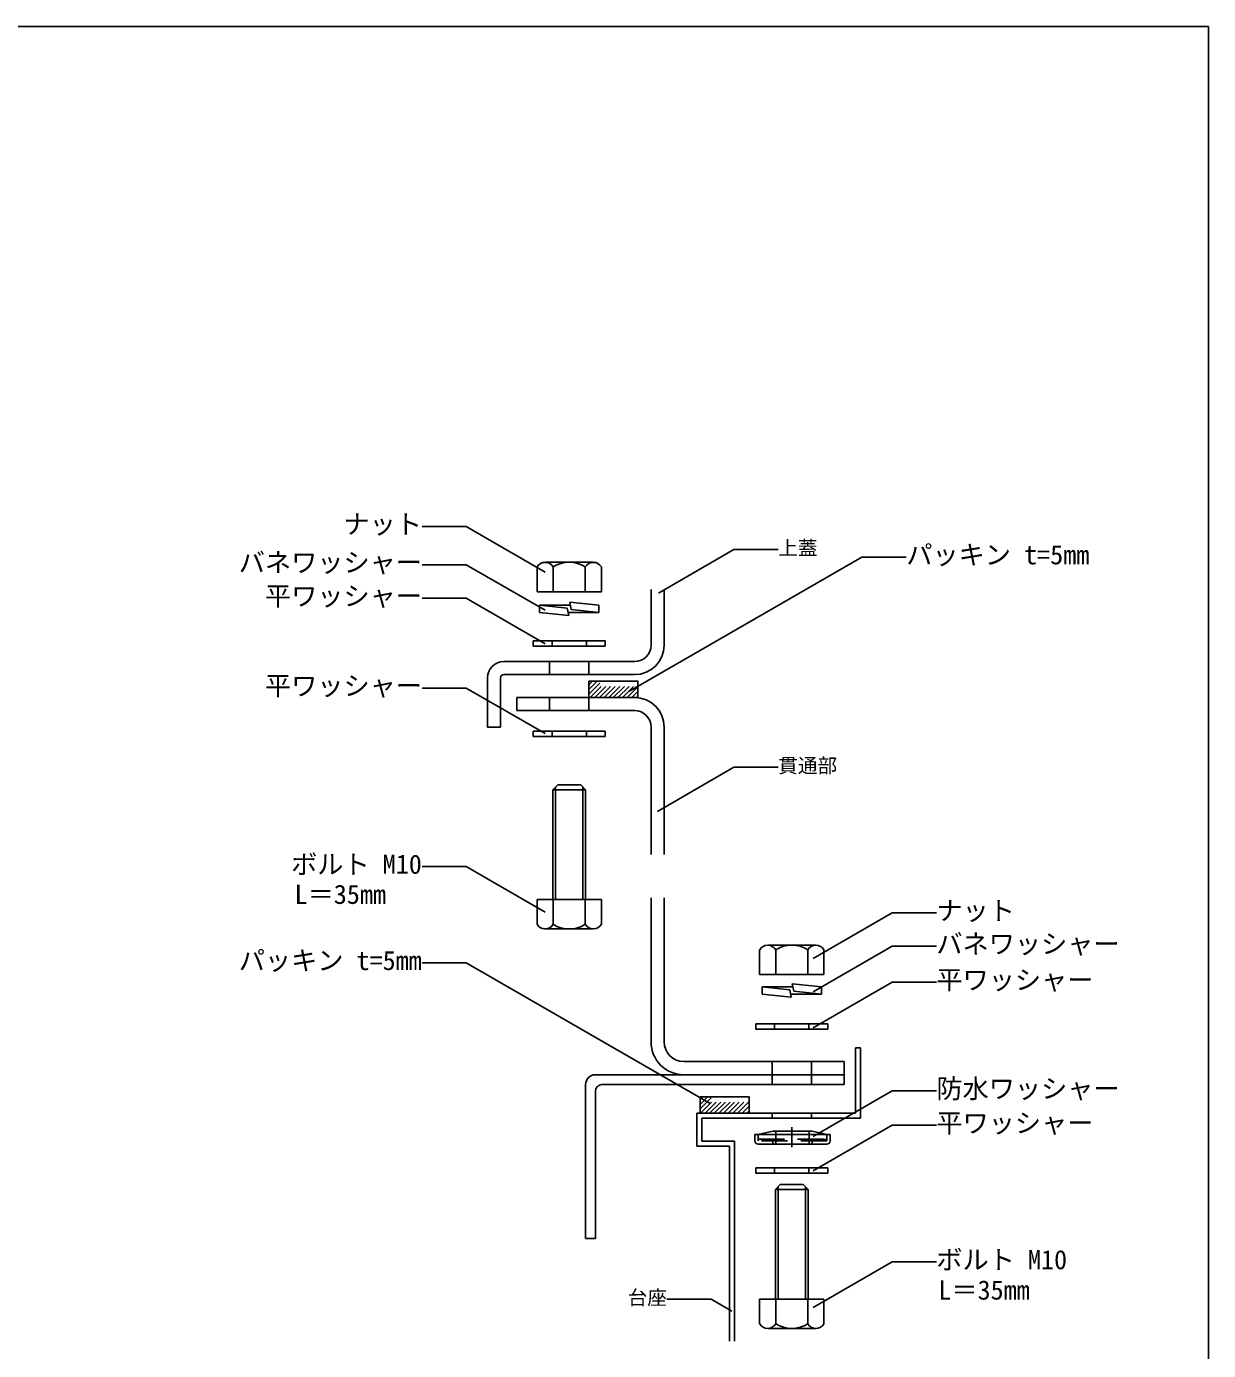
# Model space of a CAD drawing. Units: millimetres on the paper, enlarged 10 times, with parts at other scales. Extents: x -10475 to 9199, y -10092 to 10143.
# Drawn here: x -2914 to -2012, y 4293 to 5304 of the extents above; entities that cross this region are included whole.
import ezdxf
from ezdxf.enums import TextEntityAlignment as Align

# ---------------------------------------------------------------- set-up
doc = ezdxf.new("R2010")
doc.units = ezdxf.units.MM
doc.header["$LTSCALE"] = 10
for name, pattern in [('CHAIN1', [8, 5, -1, 1, -1]), ('DASHED1', [1.8, 1.2, -0.6]), ('DASHED2', [3, 2, -1])]:
    doc.linetypes.add(name, pattern=pattern)
for name, color, linetype in [('0-F_図面枠', 7, 'Continuous'), ('F-0_FRP', 4, 'Continuous'), ('F-1_SUS', 7, 'Continuous'), ('F-2_金物', 7, 'Continuous'), ('F-3', 7, 'Continuous'), ('F-8_FRP部位名', 2, 'Continuous'), ('F-9_SUS部位名', 2, 'Continuous'), ('F-A_金物品名', 3, 'Continuous')]:
    doc.layers.add(name, color=color, linetype=linetype)
doc.styles.add('ＭＳ ゴシック', font='')
doc.styles.get('ＭＳ ゴシック').set_extended_font_data('MS Gothic')

msp = doc.modelspace()

# ---------------------------------------------------------------- linework, layer by layer
at = {"layer": '0-F_図面枠'}
msp.add_line((-2011.52, 2544.1), (-2011.52, 5304.1), dxfattribs=at)
msp.add_lwpolyline([(-2011.52, 5304.1), (-6011.52, 5304.1), (-6011.52, 2544.1)], dxfattribs=at)
at = {"layer": 'F-0_FRP'}
for p, q in [((-2437.37, 4831.47), (-2437.37, 4873.97)), ((-2427.37, 4831.47), (-2427.37, 4873.97)), ((-2549.87, 4818.97), (-2499.87, 4818.97)), ((-2514.87, 4818.97), (-2514.87, 4808.97)), ((-2449.87, 4818.97), (-2499.87, 4818.97)), ((-2484.87, 4818.97), (-2484.87, 4808.97)), ((-2552.37, 4806.47), (-2552.37, 4768.97)), ((-2449.87, 4808.97), (-2549.87, 4808.97)), ((-2539.87, 4791.47), (-2539.87, 4781.47)), ((-2449.87, 4791.47), (-2539.87, 4791.47)), ((-2514.87, 4791.47), (-2514.87, 4781.47)), ((-2484.87, 4791.47), (-2484.87, 4781.47)), ((-2499.87, 4781.47), (-2539.87, 4781.47)), ((-2449.87, 4781.47), (-2499.87, 4781.47)), ((-2437.37, 4768.97), (-2437.37, 4671.47)), ((-2427.37, 4768.97), (-2427.37, 4671.47)), ((-2437.37, 4528.36), (-2437.37, 4638.36)), ((-2427.37, 4528.36), (-2427.37, 4638.36)), ((-2412.37, 4513.36), (-2289.87, 4513.36)), ((-2344.87, 4495.86), (-2344.87, 4513.36)), ((-2314.87, 4495.86), (-2314.87, 4513.36)), ((-2289.87, 4495.86), (-2289.87, 4513.36)), ((-2479.87, 4503.36), (-2412.37, 4503.36)), ((-2412.37, 4503.36), (-2289.87, 4503.36)), ((-2487.37, 4495.86), (-2487.37, 4378.36)), ((-2479.87, 4490.86), (-2479.87, 4378.36)), ((-2474.87, 4495.86), (-2344.87, 4495.86)), ((-2479.87, 4378.36), (-2487.37, 4378.36))]:
    msp.add_line(p, q, dxfattribs=at)
at = {"layer": 'F-0_FRP', "linetype": 'DASHED1'}
for p, q in [((-2484.87, 4794.03), (-2474.93, 4803.97)), ((-2484.87, 4797.57), (-2478.46, 4803.97)), ((-2484.87, 4801.1), (-2482, 4803.97)), ((-2484.87, 4794.03), (-2474.93, 4803.97)), ((-2484.87, 4797.57), (-2478.46, 4803.97)), ((-2484.87, 4801.1), (-2482, 4803.97)), ((-2483.89, 4791.47), (-2471.39, 4803.97)), ((-2483.89, 4791.47), (-2471.39, 4803.97)), ((-2480.36, 4791.47), (-2467.86, 4803.97)), ((-2480.36, 4791.47), (-2467.86, 4803.97)), ((-2476.82, 4791.47), (-2464.32, 4803.97)), ((-2476.82, 4791.47), (-2464.32, 4803.97)), ((-2473.28, 4791.47), (-2460.78, 4803.97)), ((-2473.28, 4791.47), (-2460.78, 4803.97)), ((-2469.75, 4791.47), (-2457.25, 4803.97)), ((-2469.75, 4791.47), (-2457.25, 4803.97)), ((-2466.21, 4791.47), (-2453.71, 4803.97)), ((-2466.21, 4791.47), (-2453.71, 4803.97)), ((-2462.68, 4791.47), (-2450.18, 4803.97)), ((-2462.68, 4791.47), (-2450.18, 4803.97)), ((-2459.14, 4791.47), (-2447.37, 4803.25)), ((-2459.14, 4791.47), (-2447.37, 4803.25)), ((-2455.61, 4791.47), (-2447.37, 4799.71)), ((-2455.61, 4791.47), (-2447.37, 4799.71)), ((-2452.07, 4791.47), (-2447.37, 4796.17)), ((-2452.07, 4791.47), (-2447.37, 4796.17)), ((-2448.54, 4791.47), (-2447.37, 4792.64)), ((-2448.54, 4791.47), (-2447.37, 4792.64))]:
    msp.add_line(p, q, dxfattribs=at)
at = {"layer": 'F-0_FRP'}
for points in [[(-2562.37, 4806.47), (-2562.37, 4768.97), (-2552.37, 4768.97)], [(-2344.87, 4495.86), (-2314.87, 4495.86), (-2289.87, 4495.86)]]:
    msp.add_lwpolyline(points, dxfattribs=at)
msp.add_lwpolyline([(-2447.37, 4791.47), (-2484.87, 4791.47), (-2484.87, 4803.97), (-2447.37, 4803.97)], close=True, dxfattribs=at)
msp.add_lwpolyline([(-2447.37, 4791.47), (-2484.87, 4791.47), (-2484.87, 4803.97), (-2447.37, 4803.97)], close=True, dxfattribs=at)
for centre, radius, start, end in [((-2449.87, 4831.47), 12.5, 270, 0), ((-2449.87, 4831.47), 22.5, 270, 0), ((-2549.87, 4806.47), 12.5, 90, 180), ((-2549.87, 4806.47), 2.5, 90, 180), ((-2449.87, 4768.97), 22.5, 0, 90), ((-2449.87, 4768.97), 12.5, 0, 90), ((-2412.37, 4528.36), 25, 180, 270), ((-2412.37, 4528.36), 15, 180, 270), ((-2479.87, 4495.86), 7.5, 90, 180), ((-2474.87, 4490.86), 5, 90, 180), ((-2474.87, 4490.86), 5, 90, 180)]:
    msp.add_arc(centre, radius, start, end, dxfattribs=at)
at = {"layer": 'F-1_SUS'}
for p, q in [((-2281.12, 4473.86), (-2281.12, 4523.86)), ((-2281.12, 4523.86), (-2277.37, 4523.86)), ((-2277.37, 4470.11), (-2277.37, 4523.86)), ((-2402.37, 4473.86), (-2402.37, 4448.86)), ((-2402.37, 4473.86), (-2281.12, 4473.86)), ((-2344.87, 4473.86), (-2344.87, 4470.11)), ((-2314.87, 4473.86), (-2314.87, 4470.11)), ((-2398.62, 4470.11), (-2398.62, 4452.61)), ((-2398.62, 4470.11), (-2344.87, 4470.11)), ((-2344.87, 4470.11), (-2314.87, 4470.11)), ((-2314.87, 4470.11), (-2277.37, 4470.11)), ((-2398.62, 4452.61), (-2373.62, 4452.61)), ((-2373.62, 4452.61), (-2373.62, 4299.83)), ((-2402.37, 4448.86), (-2377.37, 4448.86)), ((-2377.37, 4448.86), (-2377.37, 4299.83))]:
    msp.add_line(p, q, dxfattribs=at)
at = {"layer": 'F-1_SUS', "color": 4, "linetype": 'DASHED1'}
for p, q in [((-2399.87, 4477.19), (-2390.7, 4486.36)), ((-2399.87, 4480.73), (-2394.24, 4486.36)), ((-2399.87, 4484.26), (-2397.78, 4486.36)), ((-2399.67, 4473.86), (-2387.17, 4486.36)), ((-2396.13, 4473.86), (-2383.63, 4486.36)), ((-2392.6, 4473.86), (-2380.1, 4486.36)), ((-2389.06, 4473.86), (-2376.56, 4486.36)), ((-2385.53, 4473.86), (-2373.03, 4486.36)), ((-2381.99, 4473.86), (-2369.49, 4486.36)), ((-2378.46, 4473.86), (-2365.96, 4486.36)), ((-2374.92, 4473.86), (-2362.42, 4486.36)), ((-2371.38, 4473.86), (-2362.37, 4482.87)), ((-2367.85, 4473.86), (-2362.37, 4479.34)), ((-2364.31, 4473.86), (-2362.37, 4475.8))]:
    msp.add_line(p, q, dxfattribs=at)
at = {"layer": 'F-1_SUS', "color": 4}
msp.add_line((-2397.41, 4481.36), (-2397.37, 4481.36), dxfattribs=at)
msp.add_line((-2397.41, 4481.36), (-2397.37, 4481.36), dxfattribs=at)
msp.add_lwpolyline([(-2399.87, 4473.86), (-2362.37, 4473.86), (-2362.37, 4486.36), (-2399.87, 4486.36)], close=True, dxfattribs=at)
msp.add_lwpolyline([(-2399.87, 4473.86), (-2362.37, 4473.86), (-2362.37, 4486.36), (-2399.87, 4486.36)], close=True, dxfattribs=at)
at = {"layer": 'F-2_金物'}
for p, q in [((-2524.41, 4872.27), (-2524.41, 4891.23)), ((-2481.47, 4894.77), (-2518.27, 4894.77)), ((-2512.14, 4872.27), (-2512.14, 4891.23)), ((-2487.6, 4872.27), (-2487.6, 4891.23)), ((-2475.33, 4872.27), (-2475.33, 4891.23)), ((-2475.33, 4872.27), (-2524.41, 4872.27)), ((-2500.47, 4872.27), (-2522.21, 4872.27)), ((-2476.21, 4872.27), (-2495.1, 4872.27)), ((-2527.37, 4834.69), (-2472.37, 4834.69)), ((-2527.37, 4834.69), (-2527.37, 4830.69)), ((-2512.99, 4834.69), (-2512.99, 4830.69)), ((-2486.74, 4834.69), (-2486.74, 4830.69)), ((-2472.37, 4830.69), (-2472.37, 4834.69)), ((-2472.37, 4830.69), (-2527.37, 4830.69)), ((-2527.37, 4765.72), (-2527.37, 4761.72)), ((-2527.37, 4765.72), (-2472.37, 4765.72)), ((-2512.99, 4765.72), (-2512.99, 4761.72)), ((-2486.74, 4765.72), (-2486.74, 4761.72)), ((-2472.37, 4761.72), (-2472.37, 4765.72)), ((-2472.37, 4761.72), (-2527.37, 4761.72)), ((-2311.47, 4602.34), (-2348.27, 4602.34)), ((-2354.41, 4579.84), (-2354.41, 4598.8)), ((-2342.14, 4579.84), (-2342.14, 4598.8)), ((-2317.6, 4579.84), (-2317.6, 4598.8)), ((-2305.33, 4579.84), (-2305.33, 4598.8)), ((-2305.33, 4579.84), (-2354.41, 4579.84)), ((-2330.47, 4579.84), (-2352.21, 4579.84)), ((-2306.21, 4579.84), (-2325.1, 4579.84)), ((-2357.37, 4542.26), (-2302.37, 4542.26)), ((-2357.37, 4542.26), (-2357.37, 4538.26)), ((-2342.99, 4542.26), (-2342.99, 4538.26)), ((-2316.74, 4542.26), (-2316.74, 4538.26)), ((-2302.37, 4538.26), (-2302.37, 4542.26)), ((-2302.37, 4538.26), (-2357.37, 4538.26)), ((-2358.06, 4457.75), (-2300.56, 4457.75)), ((-2358.06, 4452.75), (-2358.06, 4457.75)), ((-2300.56, 4457.75), (-2300.56, 4452.75)), ((-2303.06, 4450.25), (-2355.56, 4450.25)), ((-2357.37, 4432.24), (-2357.37, 4428.24)), ((-2357.37, 4432.24), (-2302.37, 4432.24)), ((-2342.99, 4432.24), (-2342.99, 4428.24)), ((-2316.74, 4432.24), (-2316.74, 4428.24)), ((-2302.37, 4428.24), (-2302.37, 4432.24)), ((-2302.37, 4428.24), (-2357.37, 4428.24)), ((-2342.37, 4415.75), (-2317.37, 4415.75)), ((-2342.37, 4415.75), (-2342.37, 4332)), ((-2317.37, 4415.75), (-2321.12, 4419.5)), ((-2317.37, 4332), (-2317.37, 4415.75)), ((-2305.33, 4332), (-2354.41, 4332)), ((-2354.41, 4332), (-2354.41, 4313.04)), ((-2342.14, 4332), (-2342.14, 4313.04)), ((-2317.6, 4332), (-2317.6, 4313.04)), ((-2305.33, 4332), (-2305.33, 4313.04))]:
    msp.add_line(p, q, dxfattribs=at)
at = {"layer": 'F-2_金物', "color": 2, "linetype": 'CHAIN1'}
msp.add_line((-2329.87, 4448.1), (-2329.87, 4463.19), dxfattribs=at)
at = {"layer": 'F-2_金物', "color": 4}
for p, q in [((-2355.56, 4457.75), (-2344.31, 4460.25)), ((-2344.31, 4460.25), (-2314.31, 4460.25)), ((-2316.69, 4450.25), (-2316.69, 4460.25)), ((-2314.31, 4460.25), (-2303.06, 4457.75)), ((-2340.37, 4417.75), (-2340.37, 4332)), ((-2319.37, 4332), (-2319.37, 4417.75))]:
    msp.add_line(p, q, dxfattribs=at)
at = {"layer": 'F-2_金物', "color": 4, "linetype": 'DASHED2'}
for p, q in [((-2355.56, 4457.75), (-2355.56, 4456.5)), ((-2355.56, 4454), (-2303.06, 4454)), ((-2344.31, 4452.75), (-2355.56, 4454)), ((-2344.31, 4451.5), (-2344.31, 4452.75)), ((-2341.94, 4450.25), (-2341.94, 4460.25)), ((-2314.31, 4452.75), (-2303.06, 4454)), ((-2314.31, 4451.5), (-2314.31, 4452.75)), ((-2303.06, 4456.5), (-2303.06, 4457.75))]:
    msp.add_line(p, q, dxfattribs=at)
at = {"layer": 'F-2_金物', "linetype": 'DASHED2'}
for p, q in [((-2355.56, 4456.5), (-2355.56, 4452.75)), ((-2303.06, 4452.75), (-2355.56, 4452.75)), ((-2344.31, 4450.25), (-2344.31, 4451.5)), ((-2314.31, 4450.25), (-2314.31, 4451.5)), ((-2303.06, 4452.75), (-2303.06, 4456.5))]:
    msp.add_line(p, q, dxfattribs=at)
at = {"layer": 'F-2_金物'}
for points in [[(-2321.12, 4419.5), (-2338.62, 4419.5), (-2342.37, 4415.75)], [(-2311.47, 4309.5), (-2348.27, 4309.5), (-2311.47, 4309.5)]]:
    msp.add_lwpolyline(points, dxfattribs=at)
for centre, radius, start, end in [((-2518.27, 4887.68), 7.08, 29.99985, 149.99985), ((-2499.87, 4871.75), 23.02, 57.79585, 122.2043), ((-2481.47, 4887.68), 7.08, 29.99985, 149.99985), ((-2348.27, 4595.25), 7.08, 29.99985, 149.99985), ((-2329.87, 4579.32), 23.02, 57.79585, 122.2043), ((-2311.47, 4595.25), 7.08, 29.99985, 149.99985), ((-2355.56, 4452.75), 2.5, 180, 270), ((-2303.06, 4452.75), 2.5, 270, 0), ((-2348.27, 4316.59), 7.08, 210.00015, 330.00015), ((-2329.87, 4332.52), 23.02, 237.7957, 302.20415), ((-2311.47, 4316.59), 7.08, 210.00015, 330.00015)]:
    msp.add_arc(centre, radius, start, end, dxfattribs=at)
at = {"layer": 'F-2_金物', "linetype": 'DASHED2'}
for centre, start, end in [((-2356.81, 4456.5), 0, 90), ((-2345.56, 4451.5), 0, 90), ((-2313.06, 4451.5), 90, 180), ((-2301.81, 4456.5), 90, 180)]:
    msp.add_arc(centre, 1.25, start, end, dxfattribs=at)
at = {"layer": 'F-2_金物', "color": 4, "linetype": 'DASHED2'}
for centre, start, end in [((-2343.06, 4451.5), 180, 270), ((-2315.56, 4451.5), 270, 0)]:
    msp.add_arc(centre, 1.25, start, end, dxfattribs=at)
at = {"layer": 'F-3'}
for p, q in [((-2522.49, 4856.47), (-2522.49, 4862)), ((-2501.36, 4859.77), (-2522.49, 4862)), ((-2499.01, 4862), (-2522.49, 4862)), ((-2522.49, 4856.47), (-2500.28, 4854.13)), ((-2501.36, 4859.77), (-2500.28, 4854.13)), ((-2500.73, 4856.47), (-2477.24, 4856.47)), ((-2499.46, 4864.33), (-2477.24, 4862)), ((-2498.37, 4858.69), (-2499.46, 4864.33)), ((-2498.37, 4858.69), (-2477.24, 4856.47)), ((-2477.24, 4856.47), (-2477.24, 4862)), ((-2329.46, 4572.71), (-2307.24, 4570.37)), ((-2328.37, 4567.06), (-2329.46, 4572.71)), ((-2352.49, 4564.84), (-2352.49, 4570.37)), ((-2331.36, 4568.15), (-2352.49, 4570.37)), ((-2329.01, 4570.37), (-2352.49, 4570.37)), ((-2352.49, 4564.84), (-2330.28, 4562.51)), ((-2331.36, 4568.15), (-2330.28, 4562.51)), ((-2330.73, 4564.84), (-2307.24, 4564.84)), ((-2328.37, 4567.06), (-2307.24, 4564.84)), ((-2307.24, 4564.84), (-2307.24, 4570.37))]:
    msp.add_line(p, q, dxfattribs=at)
at = {"layer": 'F-8_FRP部位名', "color": 3}
for p, q in [((-2276.23, 4898.83), (-2453.85, 4796.28)), ((-2276.23, 4898.83), (-2242.4, 4898.83)), ((-2578.51, 4662.44), (-2612.33, 4662.44)), ((-2578.51, 4662.44), (-2518.14, 4627.58))]:
    msp.add_line(p, q, dxfattribs=at)
at = {"layer": 'F-8_FRP部位名'}
for p, q in [((-2374.03, 4904.52), (-2431.61, 4871.28)), ((-2374.03, 4904.52), (-2340.21, 4904.52)), ((-2374.03, 4738.18), (-2432.5, 4704.43)), ((-2374.03, 4738.18), (-2340.21, 4738.18))]:
    msp.add_line(p, q, dxfattribs=at)
at = {"layer": 'F-8_FRP部位名', "color": 7}
for p, q in [((-2487.37, 4720.95), (-2491.12, 4724.7)), ((-2512.37, 4720.95), (-2512.37, 4637.2)), ((-2512.37, 4720.95), (-2487.37, 4720.95)), ((-2487.37, 4637.2), (-2487.37, 4720.95)), ((-2475.33, 4637.2), (-2524.41, 4637.2)), ((-2524.41, 4637.2), (-2524.41, 4618.24)), ((-2512.14, 4637.2), (-2512.14, 4618.24)), ((-2487.6, 4637.2), (-2487.6, 4618.24)), ((-2475.33, 4637.2), (-2475.33, 4618.24))]:
    msp.add_line(p, q, dxfattribs=at)
at = {"layer": 'F-8_FRP部位名', "color": 4}
for p, q in [((-2510.37, 4722.95), (-2510.37, 4637.2)), ((-2489.37, 4637.2), (-2489.37, 4722.95))]:
    msp.add_line(p, q, dxfattribs=at)
at = {"layer": 'F-8_FRP部位名', "color": 7}
for points in [[(-2491.12, 4724.7), (-2508.62, 4724.7), (-2512.37, 4720.95)], [(-2481.47, 4614.7), (-2518.27, 4614.7), (-2481.47, 4614.7)]]:
    msp.add_lwpolyline(points, dxfattribs=at)
for centre, radius, start, end in [((-2518.27, 4621.78), 7.08, 210.00015, 330.00015), ((-2499.87, 4637.72), 23.02, 237.7957, 302.20415), ((-2481.47, 4621.78), 7.08, 210.00015, 330.00015)]:
    msp.add_arc(centre, radius, start, end, dxfattribs=at)
at = {"layer": 'F-9_SUS部位名', "color": 3}
for q in [(-2612.33, 4588.89), (-2392.31, 4481.38)]:
    msp.add_line((-2578.51, 4588.89), q, dxfattribs=at)
at = {"layer": 'F-9_SUS部位名'}
for q in [(-2425.21, 4331.82), (-2375.61, 4322.71)]:
    msp.add_line((-2391.39, 4331.82), q, dxfattribs=at)
at = {"layer": 'F-A_金物品名'}
for p, q in [((-2578.51, 4922.21), (-2612.33, 4922.21)), ((-2578.51, 4922.21), (-2518.14, 4887.35)), ((-2578.51, 4892.96), (-2612.33, 4892.96)), ((-2578.51, 4892.96), (-2518.14, 4858.11)), ((-2578.51, 4867.29), (-2612.33, 4867.29)), ((-2578.51, 4867.29), (-2518.14, 4832.43)), ((-2578.51, 4798.75), (-2612.33, 4798.75)), ((-2578.51, 4798.75), (-2518.14, 4763.89)), ((-2253.24, 4627.06), (-2313.62, 4592.21)), ((-2253.24, 4627.06), (-2219.42, 4627.06)), ((-2253.24, 4601.63), (-2313.62, 4566.77)), ((-2253.24, 4601.63), (-2219.42, 4601.63)), ((-2253.24, 4574.12), (-2313.62, 4539.27)), ((-2253.24, 4574.12), (-2219.42, 4574.12)), ((-2253.24, 4491.06), (-2313.62, 4456.21)), ((-2253.24, 4491.06), (-2219.42, 4491.06)), ((-2253.24, 4464.73), (-2313.62, 4429.88)), ((-2253.24, 4464.73), (-2219.42, 4464.73)), ((-2253.24, 4360.37), (-2313.62, 4325.52)), ((-2253.24, 4360.37), (-2219.42, 4360.37))]:
    msp.add_line(p, q, dxfattribs=at)

# ---------------------------------------------------------------- texts
at = {"layer": 'F-8_FRP部位名', "style": 'ＭＳ ゴシック'}
for s, p in [('上蓋', (-2340.21, 4897.02)), ('貫通部', (-2340.21, 4730.68))]:
    msp.add_text(s, height=11, dxfattribs=at).set_placement(p, align=Align.BOTTOM_LEFT)
at = {"layer": 'F-8_FRP部位名', "color": 7, "style": 'ＭＳ ゴシック'}
for s, p in [('パッキン t=5mm', (-2242.4, 4888.83)), ('ボルト M10', (-2712.33, 4652.44)), ('L＝35mm', (-2709.71, 4629.44))]:
    msp.add_text(s, height=14.66, dxfattribs=at).set_placement(p, align=Align.BOTTOM_LEFT)
at = {"layer": 'F-9_SUS部位名', "color": 7, "style": 'ＭＳ ゴシック'}
msp.add_text('パッキン t=5mm', height=14.66, dxfattribs=at).set_placement((-2752.33, 4578.89), align=Align.BOTTOM_LEFT)
at = {"layer": 'F-9_SUS部位名', "style": 'ＭＳ ゴシック'}
msp.add_text('台座', height=11, dxfattribs=at).set_placement((-2455.21, 4324.32), align=Align.BOTTOM_LEFT)
at = {"layer": 'F-A_金物品名', "color": 7, "style": 'ＭＳ ゴシック'}
for s, p in [('ナット', (-2672.33, 4912.21)), ('バネワッシャー', (-2752.33, 4882.96)), ('平ワッシャー', (-2732.33, 4857.29)), ('平ワッシャー', (-2732.33, 4788.75)), ('ナット', (-2219.42, 4617.06)), ('バネワッシャー', (-2219.42, 4591.63)), ('平ワッシャー', (-2219.42, 4564.12)), ('防水ワッシャー', (-2219.42, 4481.06)), ('平ワッシャー', (-2219.42, 4454.73)), ('ボルト M10', (-2219.42, 4350.37)), ('L＝35mm', (-2217.92, 4327.17))]:
    msp.add_text(s, height=14.66, dxfattribs=at).set_placement(p, align=Align.BOTTOM_LEFT)

doc.saveas('drawing.dxf')
